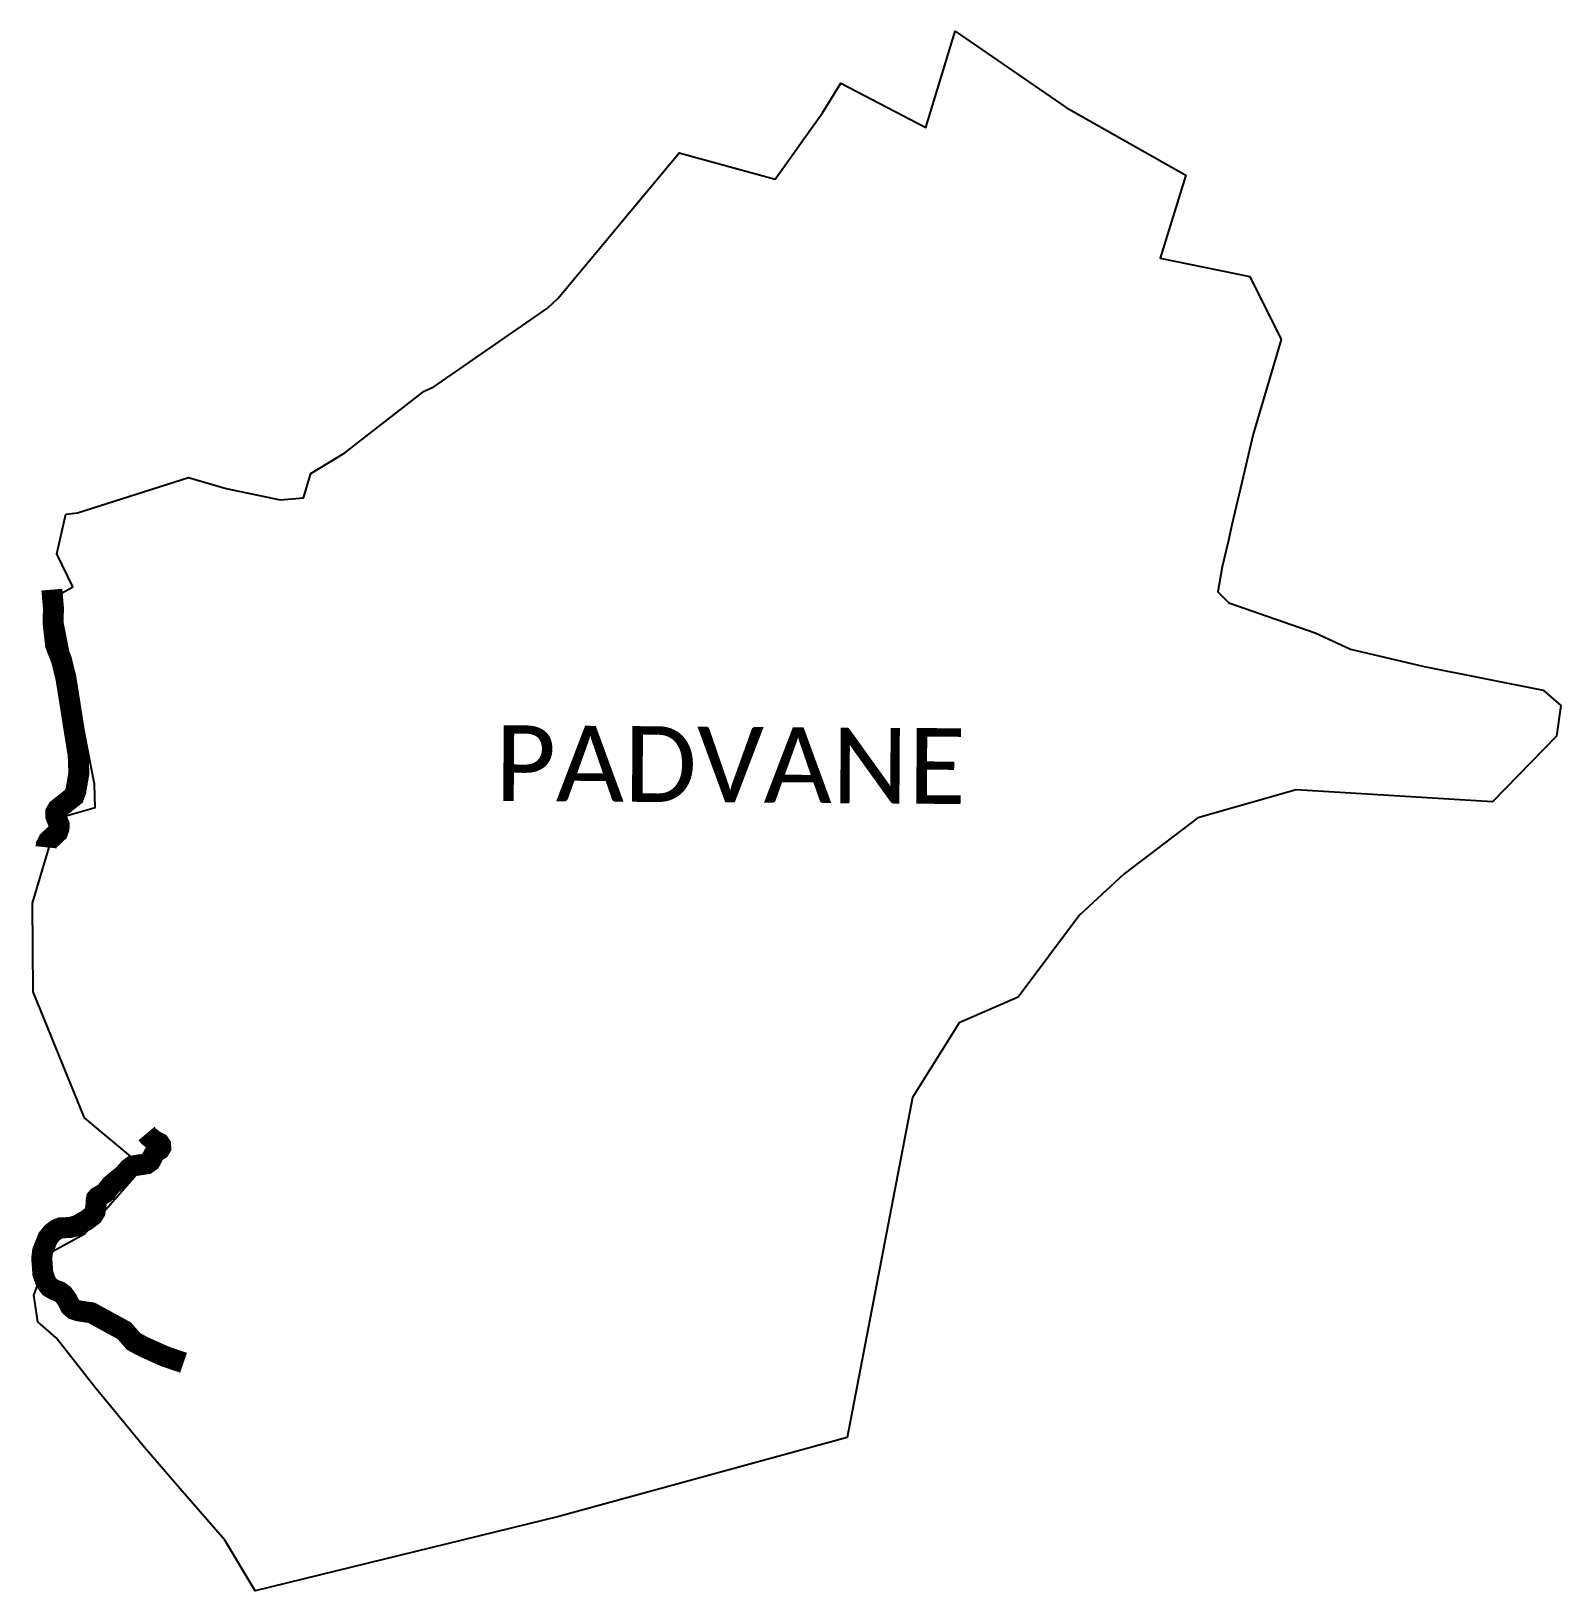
# Model space of a CAD drawing. Header units: metres. Extents: x 325450 to 329094, y 1812928 to 1816644.
import ezdxf

# ---------------------------------------------------------------- set-up
doc = ezdxf.new("R2010")
doc.units = ezdxf.units.M
doc.layers.add('NATURALLY PROTECTED', color=3, linetype='Continuous')
doc.layers.add('VILLAGE NAME', color=250, linetype='Continuous')

msp = doc.modelspace()

# ---------------------------------------------------------------- linework, layer by layer
at = {"color": 3}
msp.add_lwpolyline([(325532.2, 1815493.4), (325560, 1815496.1), (325824.7, 1815580.4), (325914.1, 1815554.2), (326042.9, 1815527.5), (326098.5, 1815532.3), (326116.3, 1815590.2), (326196.6, 1815639.2), (326385.9, 1815786.2), (326408.7, 1815796.1), (326679.6, 1815983.8), (326705.2, 1816007.6), (326993.6, 1816354.1), (327222.3, 1816291.6), (327334.8, 1816449.1), (327378.4, 1816520), (327581.6, 1816414.5), (327651.2, 1816643.8), (327916, 1816462.1), (328201.1, 1816300.6), (328139.5, 1816103.4), (328353.5, 1816059.2), (328427.6, 1815909.6), (328361.4, 1815683.7), (328334.4, 1815568.4), (328310.7, 1815467.5), (328301.2, 1815426.9), (328287.3, 1815367.5), (328276.8, 1815307.8), (328303.5, 1815281.7), (328509, 1815210.4), (328593, 1815171.5), (328768.2, 1815130.4), (329052, 1815073.9), (329094.1, 1815036.9), (329083.9, 1814964.1), (328931.1, 1814807.9), (328464, 1814836), (328229, 1814769.4), (328054, 1814635.7), (327947.1, 1814537.2), (327801.3, 1814342), (327660.9, 1814281.2), (327549.4, 1814103), (327393.6, 1813293.3), (326706.6, 1813104.4), (325983.1, 1812927.6), (325910.9, 1813048.4), (325809.2, 1813164.9), (325719.5, 1813269), (325601, 1813412.5), (325509.4, 1813530.2), (325465.4, 1813568.6), (325456, 1813632.3), (325493.8, 1813733), (325577, 1813778.6), (325716.8, 1813937.7), (325576.7, 1814054.6), (325454.2, 1814354.9), (325452.4, 1814566.2), (325513.4, 1814768.5), (325602.4, 1814794.3), (325600.8, 1814849.3), (325512.7, 1815298.9), (325548.7, 1815319.5), (325511, 1815398.3), (325532.2, 1815493.4)], dxfattribs=at)
at = {"layer": 'NATURALLY PROTECTED', "color": 116, "true_color": 0x136734, "const_width": 50, "flags": 128}
for points in [[(325498.9, 1815313.1), (325502.7, 1815268.6), (325501.8, 1815234.6), (325507.7, 1815181.6), (325521.8, 1815145.6), (325532.4, 1815102.4), (325541.5, 1815045.2), (325555.8, 1814954.9), (325561.6, 1814919), (325563.2, 1814875.6), (325556.1, 1814833.6), (325551.3, 1814820.8), (325542.5, 1814813.9), (325532.3, 1814805.7), (325522.7, 1814798.2), (325512.6, 1814790.1), (325508, 1814782.1), (325508, 1814773.7), (325512.2, 1814763.2), (325516.2, 1814753.4), (325515.9, 1814744.6), (325512.6, 1814735.2), (325501.4, 1814724.6), (325490.7, 1814714.5), (325485.8, 1814705), (325485.2, 1814699.3)], [(325724.4, 1814017.3), (325730.4, 1814010.1), (325745.7, 1813998.5), (325755, 1813994), (325758.1, 1813989.3), (325758.3, 1813983.8), (325755.7, 1813979.4), (325746.9, 1813973.9), (325742.1, 1813968), (325737.5, 1813959.1), (325733.2, 1813951), (325724.7, 1813945.1), (325720.7, 1813944.5)], [(325720.7, 1813944.5), (325714.2, 1813943.5), (325702.9, 1813941.7), (325691.5, 1813939.9), (325683.1, 1813933.9), (325670.4, 1813919.4), (325651.8, 1813904.1), (325640.1, 1813894.4), (325632.6, 1813885), (325627.6, 1813877.9), (325624.1, 1813874.9), (325617.5, 1813871.1), (325608.6, 1813866.1), (325605.4, 1813862.5), (325604.3, 1813857.6), (325604.4, 1813849), (325601.8, 1813830.9), (325596.5, 1813822.2), (325581.7, 1813810.9), (325558.9, 1813797.8), (325542.1, 1813793.2), (325528.3, 1813792.8), (325520.2, 1813792.6), (325510.4, 1813788.7), (325499.3, 1813780.4), (325489.3, 1813768), (325483.1, 1813752.3), (325476.8, 1813736.6), (325474.8, 1813720.3), (325476, 1813702.7), (325477.5, 1813683.1), (325484.6, 1813663.3), (325493.8, 1813651.3), (325505.3, 1813644.5), (325516.7, 1813640.6), (325526, 1813633.9), (325535.8, 1813620.3), (325543.1, 1813605.3), (325551.1, 1813598.5), (325562.6, 1813594.6), (325579, 1813592.2), (325593.3, 1813590.1), (325616.3, 1813577.5), (325645.2, 1813561.7), (325671.4, 1813547.3), (325684.1, 1813532.7), (325693.4, 1813521.8), (325717.6, 1813508.9), (325767.3, 1813486.6), (325812.7, 1813470.9)]]:
    msp.add_lwpolyline(points, dxfattribs=at)

# ---------------------------------------------------------------- texts
at = {"layer": 'VILLAGE NAME', "insert": (326555.4, 1814990.2), "char_height": 180.345, "attachment_point": 1, "rotation": 359.6139}
msp.add_mtext_dynamic_manual_height_columns('{\\fCalibri|b0|i0|c0|p34;PADVANE}', width=1779.605, gutter_width=901.7, heights=[0], dxfattribs=at)

doc.saveas('drawing.dxf')
